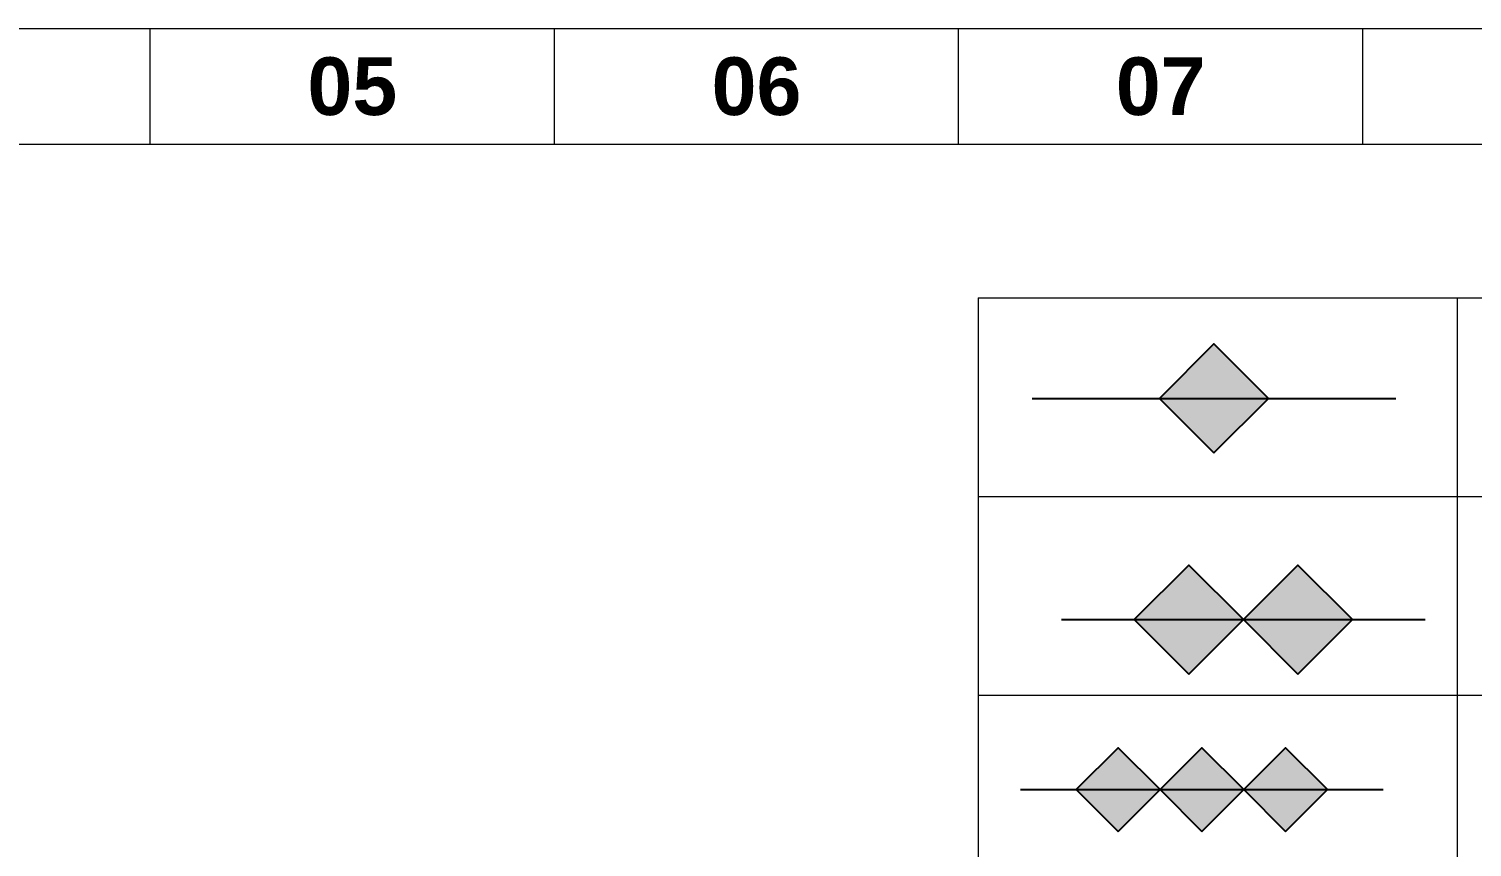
# Model space of a CAD drawing. Header units: inches. Extents: x -250485 to 735580, y -140410 to 288049.
# Drawn here: x 34338.6 to 34736.7, y 21983.7 to 22209.6 of the extents above; entities that cross this region are included whole.
import ezdxf

# ---------------------------------------------------------------- set-up
doc = ezdxf.new("R2010")
doc.units = ezdxf.units.IN
doc.header["$MEASUREMENT"] = 0
doc.layers.add('fire rated wall', color=7, linetype='Continuous')
doc.layers.add('legend', color=7, linetype='Continuous')
for name, color, linetype, lineweight in [('Inline', 7, 'Continuous', 0), ('Layer1', 134, 'Continuous', 0), ('Outline', 7, 'Continuous', 0), ('Scale', 7, 'Continuous', 0), ('Scale_Text', 7, 'Continuous', 0), ('Titelblk', 7, 'Continuous', 25), ('TITLE', 7, 'Continuous', 20)]:
    doc.layers.add(name, color=color, linetype=linetype, lineweight=lineweight)
doc.styles.get("Standard").update_dxf_attribs({"font": 'arialbd.ttf', "height": 24})

# ---------------------------------------------------------------- blocks, each defined once
blk = doc.blocks.new('PAGE')
at = {"layer": 'Inline', "color": 252, "lineweight": 15}
blk.add_lwpolyline([(178051640.6285096, 22656441.10754292), (178051640.6285096, 22657235.78731616), (178050505.3636819, 22657235.78731616), (178050505.3636819, 22656441.10754292)], close=True, dxfattribs=at)
at = {"layer": 'Outline', "color": 252, "lineweight": 15}
blk.add_line((178051662.5739135, 22657252.6570104), (178050483.4182824, 22657252.6570104), dxfattribs=at)
at = {"layer": 'Scale', "color": 252, "lineweight": 9}
for p, q in [((178050719.010857, 22657235.78731616), (178050719.010857, 22657252.6570104)), ((178050778.0083991, 22657235.78731616), (178050778.0083991, 22657252.6570104)), ((178050837.0059365, 22657235.78731616), (178050837.0059365, 22657252.6570104)), ((178050896.0034744, 22657235.78731616), (178050896.0034744, 22657252.6570104))]:
    blk.add_line(p, q, dxfattribs=at)
at = {"layer": 'Scale_Text', "color": 252, "lineweight": 13, "char_height": 8.434847364326462, "width": 2.510210575623554, "attachment_point": 5}
for s, insert in [('05', (178050748.5096236, 22657244.22216355)), ('06', (178050807.5071696, 22657244.22216355)), ('07', (178050866.5047115, 22657244.22216355))]:
    blk.add_mtext(s, dxfattribs=dict(at, insert=insert))
blk = doc.blocks.new('Title')
at = {"layer": 'Titelblk', "color": 3, "linetype": 'Continuous', "lineweight": 0, "xscale": 3.014611567961765, "yscale": 3.014611567959946, "zscale": 3.014611567966516}
blk.add_blockref('PAGE', (-536855255.8332108, -68388223.95801476), dxfattribs=at)
blk = doc.blocks.new('gfdf')
at = {"layer": 'fire rated wall'}
h = blk.add_hatch(color=1, dxfattribs=at)
h.dxf.hatch_style = 1
h.paths.add_polyline_path([(9432340.033976957, -5613482.782545667), (9432327.281579956, -5613470.030148667), (9432314.529182956, -5613482.782545667)])
h.paths.add_polyline_path([(9432314.529182956, -5613482.782545667), (9432327.281579956, -5613495.534942667), (9432340.033976957, -5613482.782545667)])
at = {"layer": 'fire rated wall', "color": 1, "elevation": 4.752381534793134e-10}
blk.add_lwpolyline([(9432327.281579956, -5613495.534942667), (9432340.033976957, -5613482.782545667), (9432327.281579956, -5613470.030148667), (9432314.529182956, -5613482.782545667)], close=True, dxfattribs=at)
blk.add_lwpolyline([(9432284.773589958, -5613482.782545667), (9432369.789569955, -5613482.782545667)], dxfattribs=at)
blk = doc.blocks.new('bfg')
at = {"layer": 'fire rated wall'}
h = blk.add_hatch(color=1, dxfattribs=at)
h.dxf.hatch_style = 1
h.paths.add_polyline_path([(9432308.674082786, -5613534.505642245), (9432321.426479785, -5613547.258039244), (9432334.178876786, -5613534.505642245)])
h.paths.add_polyline_path([(9432334.178876786, -5613534.505642245), (9432321.426479785, -5613521.753245245), (9432308.674082786, -5613534.505642245)])
h.paths.add_polyline_path([(9432334.178876786, -5613534.505642245), (9432359.683670785, -5613534.505642245), (9432346.931273786, -5613521.753245245)])
h.paths.add_polyline_path([(9432334.178876786, -5613534.505642245), (9432346.931273786, -5613547.258039244), (9432359.683670785, -5613534.505642245)])
at = {"layer": 'fire rated wall', "color": 1, "elevation": 4.752381534793134e-10}
for points in [[(9432321.426479785, -5613547.258039244), (9432334.178876786, -5613534.505642245), (9432321.426479785, -5613521.753245245), (9432308.674082786, -5613534.505642245)], [(9432346.931273786, -5613547.258039244), (9432359.683670785, -5613534.505642245), (9432346.931273786, -5613521.753245245), (9432334.178876786, -5613534.505642245)]]:
    blk.add_lwpolyline(points, close=True, dxfattribs=at)
blk.add_lwpolyline([(9432291.670886785, -5613534.505642245), (9432376.686866786, -5613534.505642245)], dxfattribs=at)
blk = doc.blocks.new('3HR RATE')
at = {"layer": 'fire rated wall', "xscale": 1.292997314696549, "yscale": 1.292997314696549, "zscale": 1.292997314696549}
for p in [(-12191616.17044229, 7245476.705624639), (-12191583.19281213, 7245476.705624639)]:
    blk.add_blockref('bfg', p, dxfattribs=at)

msp = doc.modelspace()

# ---------------------------------------------------------------- linework, layer by layer
at = {"layer": 'legend', "lineweight": 9}
for p, q in [((34600.45791734639, 22135.33363023581), (34600.45791734615, 21915.98964399433)), ((34600.45791734639, 22135.33363023581), (35075.89860288053, 22135.33363023581)), ((34732.62657475481, 22135.33363023581), (34732.62657475356, 21915.98964399433)), ((34600.45791734639, 22080.49763367571), (35075.89860288053, 22080.49763367571)), ((34600.45791734639, 22025.66163711452), (35075.89860288053, 22025.66163711452))]:
    msp.add_line(p, q, dxfattribs=at)

# ---------------------------------------------------------------- block references
at = {"layer": 'fire rated wall', "xscale": 1.180317858519629, "yscale": 1.180317858519629, "zscale": 1.180317858519629}
for name in ['gfdf', 'bfg']:
    msp.add_blockref(name, (-11098478.84355791, 6647801.582169291), dxfattribs=at)
at = {"layer": 'Layer1', "xscale": 0.7000000000007276, "yscale": 0.7000000000007276, "zscale": 0.7000000000007276}
msp.add_blockref('3HR RATE', (31594.00984778616, 30965.46941618135), dxfattribs=at)
at = {"layer": 'TITLE', "xscale": 0.6269545389804989, "yscale": 0.6269545389804989, "zscale": 0.6269545337923679}
msp.add_blockref('Title', (98007.06975883081, 75756.56262893547), dxfattribs=at)

doc.saveas('drawing.dxf')
